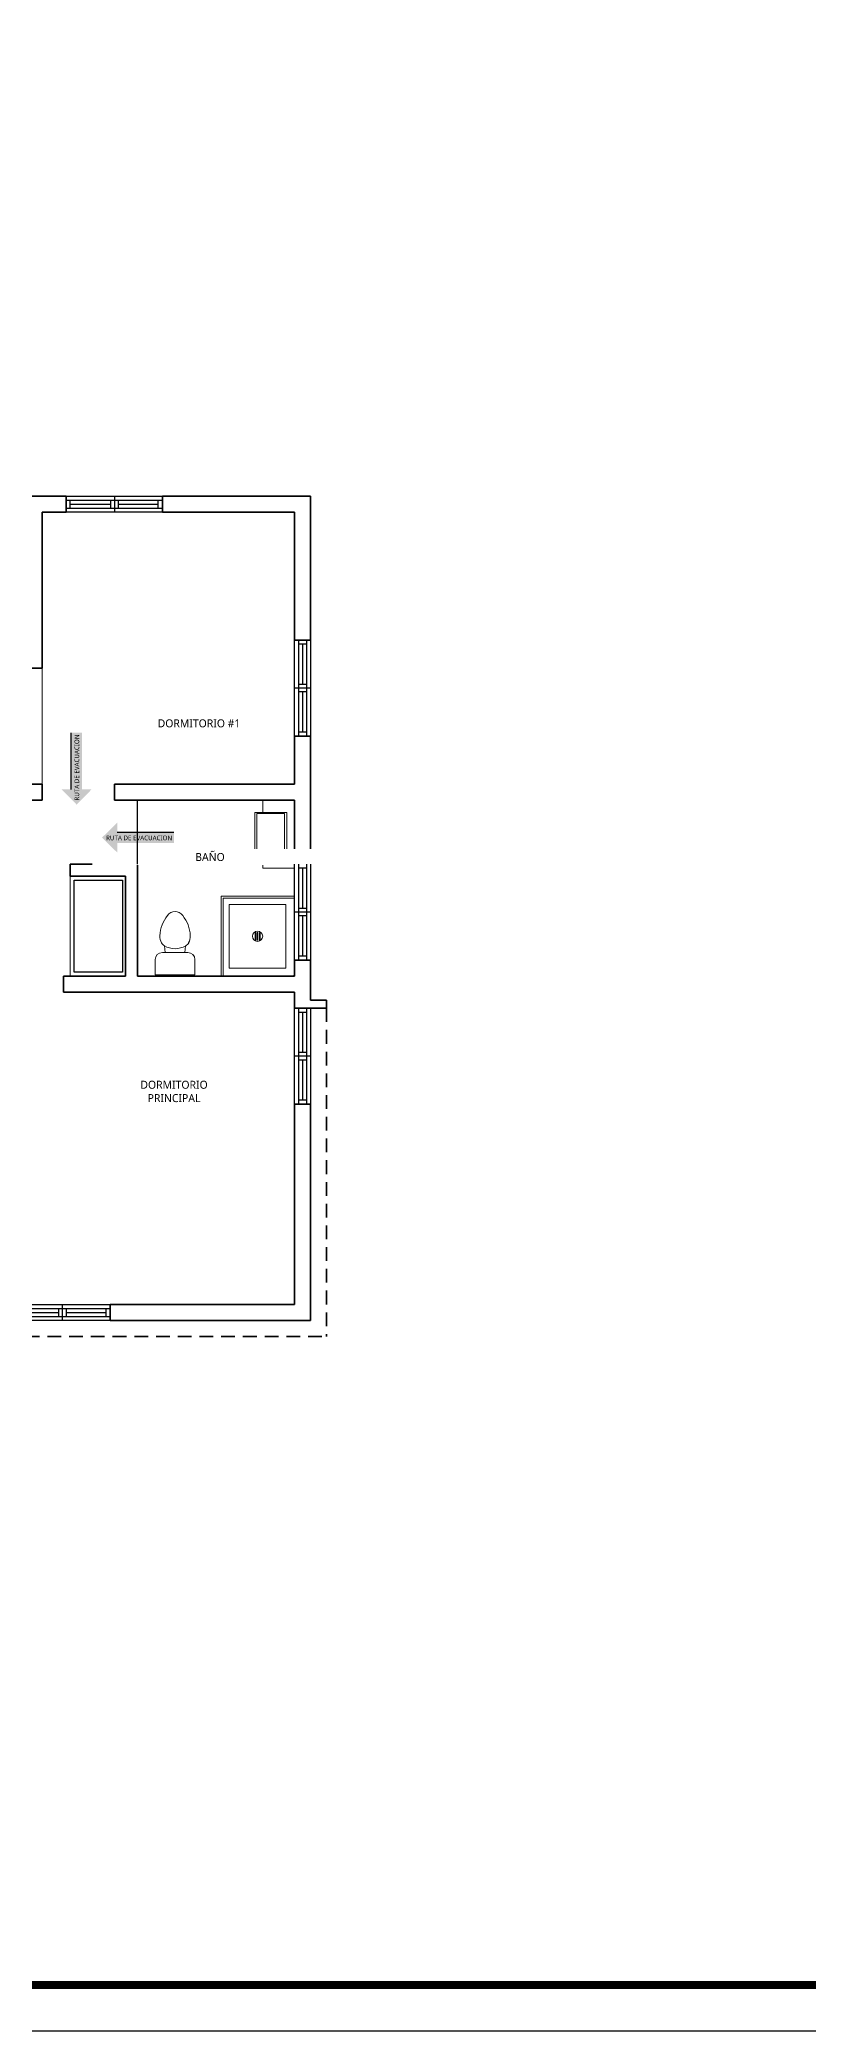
# Model space of a CAD drawing. Header units: feet. Extents: x 1019 to 2236, y -546 to 122.
# Drawn here: x 1099.1 to 1108.7, y -481.55 to -456.67 of the extents above; entities that cross this region are included whole.
import ezdxf

# ---------------------------------------------------------------- set-up
doc = ezdxf.new("R2010")
doc.units = ezdxf.units.FT
doc.header["$LTSCALE"] = 0.05
doc.header["$MEASUREMENT"] = 0
doc.linetypes.add('HIDDEN', pattern=[9.525, 6.35, -3.175])
for name, color, linetype, lineweight in [('A-WALL', 7, 'Continuous', 25), ('closet', 8, 'Continuous', 5), ('I-FURN', 8, 'Continuous', 0), ('P-SANR-FIXT', 8, 'Continuous', 9)]:
    doc.layers.add(name, color=color, linetype=linetype, lineweight=lineweight)
for name, color, linetype in [('MARCO', 1, 'Continuous'), ('MB3', 8, 'Continuous'), ('PERT-VENT', 8, 'Continuous'), ('PISO', 8, 'Continuous'), ('SIMBOLOGIA', 6, 'Continuous'), ('Simbolos de evacuacion', 7, 'Continuous'), ('TXT', 2, 'Continuous')]:
    doc.layers.add(name, color=color, linetype=linetype)
doc.styles.add('ads', font='trebuc.ttf', dxfattribs={"height": 0.14})

# ---------------------------------------------------------------- blocks, each defined once
blk = doc.blocks.new('bath_sink_6127 - bath_sink_6127-542651-Nivel 1')
at = {"layer": 'I-FURN'}
for p, q in [((0.293, 0.244), (0.293, 0.4)), ((0.395, 0.244), (-0.005, 0.244)), ((-0.005, 0.244), (-0.005, -0.245)), ((0.025, -0.234), (0.025, 0.233)), ((0.025, 0.233), (0.369, 0.233)), ((0.369, 0.233), (0.369, -0.234)), ((0.395, -0.245), (0.395, 0.244)), ((-0.005, -0.245), (0.395, -0.245)), ((0.369, -0.234), (0.025, -0.234)), ((0.293, -0.448), (0.293, -0.245)), ((-0.1, -0.448), (0.293, -0.448))]:
    blk.add_line(p, q, dxfattribs=at)
blk = doc.blocks.new('Toilet_-_Tank_-_3D_4840 - 17_ High_ Seat Not Visible-536545-Nivel 1')
at = {"layer": 'P-SANR-FIXT'}
for p, q in [((0.248, 0.489), (-0.248, 0.489)), ((-0.248, 0.489), (-0.248, 0.298)), ((0.248, 0.298), (0.248, 0.489)), ((-0.159, 0.21), (-0.123, 0.21)), ((-0.123, 0.21), (-0.132, 0.127)), ((-0.123, 0.21), (0.123, 0.21)), ((0.132, 0.127), (0.123, 0.21)), ((0.123, 0.21), (0.159, 0.21))]:
    blk.add_line(p, q, dxfattribs=at)
for centre, radius, start, end in [((-0.159, 0.298), 0.0889, 180, 270), ((0.159, 0.298), 0.0889, 270, 360), ((-0.023, 0.008), 0.167, 151.0596, 182.709), ((-0.083, 0.041), 0.0995, 119.8981, 151.0596), ((0, -0.104), 0.266, 90.1019, 119.8981), ((0, -0.104), 0.266, 60.1019, 89.8981), ((0.083, 0.041), 0.0995, 28.9404, 60.1019), ((0.023, 0.008), 0.167, 357.291, 28.9404), ((0.25, 0.021), 0.441, 182.709, 218.5058), ((-0.25, 0.021), 0.441, 321.4942, 357.291), ((0.011, -0.169), 0.136, 218.5058, 265.219), ((-0.011, -0.169), 0.136, 274.781, 321.4942)]:
    blk.add_arc(centre, radius, start, end, dxfattribs=at)
blk = doc.blocks.new('Shower_Stall_9385 - 1-684532-Nivel 1')
at = {"layer": 'P-SANR-FIXT'}
for p, q in [((-0.576, 0.533), (0.424, 0.533)), ((-0.576, -0.381), (-0.576, 0.533)), ((0.424, 0.508), (-0.551, 0.508)), ((-0.551, -0.381), (-0.551, 0.508)), ((-0.475, -0.279), (-0.475, 0.432)), ((-0.475, 0.432), (0.322, 0.432)), ((0.322, 0.432), (0.322, -0.279)), ((-0.121, 0.108), (-0.032, 0.108)), ((-0.032, 0.099), (-0.121, 0.099)), ((-0.121, 0.081), (-0.032, 0.081)), ((-0.032, 0.072), (-0.121, 0.072)), ((-0.121, 0.053), (-0.032, 0.053)), ((-0.032, 0.044), (-0.121, 0.044)), ((-0.576, -0.381), (-0.551, -0.381)), ((-0.551, -0.381), (0.398, -0.381)), ((0.322, -0.279), (-0.475, -0.279))]:
    blk.add_line(p, q, dxfattribs=at)
for centre, radius, start, end in [((-0.076, 0.076), 0.0635, 360, 180), ((-0.076, 0.076), 0.0635, 0, 180), ((-0.076, 0.076), 0.0635, 180, 360), ((-0.076, 0.076), 0.0635, 180, 360), ((-0.121, 0.103), 0.00444, 90, 270), ((-0.121, 0.076), 0.00444, 90, 270), ((-0.121, 0.049), 0.00444, 90, 270), ((-0.032, 0.103), 0.00444, 270, 90), ((-0.032, 0.076), 0.00444, 270, 90), ((-0.032, 0.049), 0.00444, 270, 90), ((0.398, -0.356), 0.0254, 270, 360)]:
    blk.add_arc(centre, radius, start, end, dxfattribs=at)
blk = doc.blocks.new('A$C18ED6237')
at = {"layer": 'PERT-VENT', "extrusion": (-2.36783e-12, 8.94772e-16, -1)}
for p, q in [((1.2, 0.2), (0, 0.2)), ((1.2, 0.15), (0, 0.15)), ((1.2, 0.05), (0, 0.05)), ((0.054, 0.05), (0.054, 0.15)), ((0.553, 0.1), (0.054, 0.1)), ((0.553, 0.15), (0.553, 0.05)), ((0.6, 0.2), (0.6, 0)), ((0.647, 0.15), (0.647, 0.05)), ((1.153, 0.1), (0.647, 0.1)), ((0, 0), (1.2, 0))]:
    blk.add_line(p, q, dxfattribs=at)
at = {"layer": 'PERT-VENT'}
blk.add_line((1.153, 0.05), (1.153, 0.15), dxfattribs=at)

msp = doc.modelspace()

# ---------------------------------------------------------------- linework, layer by layer
at = {"layer": 'A-WALL', "lineweight": 35, "extrusion": (-2.36659e-12, 8.94772e-16, -1)}
for p, q in [((1097.586, -462.372), (1099.433, -462.372)), ((1099.433, -462.372), (1099.433, -462.572)), ((1100.633, -462.372), (1102.483, -462.372)), ((1100.633, -462.572), (1100.633, -462.372)), ((1102.483, -462.372), (1102.483, -464.172)), ((1099.433, -462.572), (1099.133, -462.572)), ((1099.133, -462.572), (1099.133, -464.522)), ((1102.283, -462.572), (1100.633, -462.572)), ((1102.283, -464.172), (1102.283, -462.572)), ((1102.283, -464.172), (1102.483, -464.172)), ((1098.483, -464.522), (1099.133, -464.522)), ((1102.283, -465.372), (1102.483, -465.372)), ((1102.283, -465.972), (1102.283, -465.372)), ((1102.483, -465.372), (1102.283, -465.372)), ((1102.283, -465.372), (1102.483, -465.372)), ((1102.483, -465.372), (1102.483, -466.972)), ((1099.133, -465.972), (1098.483, -465.972)), ((1099.133, -465.972), (1099.133, -466.172)), ((1100.033, -465.972), (1102.283, -465.972)), ((1100.033, -466.172), (1100.033, -465.972)), ((1099.133, -466.172), (1098.283, -466.172)), ((1102.283, -466.172), (1100.033, -466.172)), ((1102.283, -466.972), (1102.283, -466.172)), ((1099.483, -466.972), (1100.323, -466.972)), ((1100.323, -466.972), (1100.323, -468.373)), ((1102.483, -466.972), (1102.283, -466.972)), ((1102.483, -466.972), (1102.283, -466.972)), ((1099.483, -467.122), (1100.173, -467.122)), ((1100.173, -468.373), (1100.173, -467.122)), ((1100.173, -468.372), (1100.173, -468.072)), ((1102.283, -468.172), (1102.483, -468.172)), ((1102.284, -468.373), (1102.284, -468.175)), ((1102.483, -468.672), (1102.483, -468.172)), ((1099.399, -468.573), (1099.399, -468.373)), ((1099.399, -468.373), (1100.173, -468.373)), ((1100.323, -468.373), (1102.284, -468.373)), ((1102.283, -468.573), (1099.399, -468.573)), ((1102.283, -472.472), (1102.283, -469.972)), ((1102.483, -469.972), (1102.483, -472.672)), ((1099.983, -472.672), (1099.983, -472.472)), ((1099.983, -472.472), (1102.283, -472.472)), ((1102.483, -472.672), (1099.983, -472.672))]:
    msp.add_line(p, q, dxfattribs=at)
at = {"layer": 'A-WALL', "lineweight": 35}
for p, q in [((1099.483, -467.122), (1099.483, -466.972)), ((1102.283, -468.772), (1102.283, -468.573)), ((1102.683, -468.772), (1102.283, -468.772)), ((1102.683, -468.672), (1102.483, -468.672)), ((1102.483, -469.972), (1102.283, -469.972))]:
    msp.add_line(p, q, dxfattribs=at)
at = {"layer": 'A-WALL', "lineweight": 35, "extrusion": (2.36783e-12, 8.94772e-16, -1)}
msp.add_line((1102.683, -468.772), (1102.683, -468.672), dxfattribs=at)
at = {"layer": 'closet', "extrusion": (-2.36659e-12, 8.94772e-16, -1)}
msp.add_line((1099.133, -465.972), (1099.133, -464.522), dxfattribs=at)
at = {"layer": 'closet', "extrusion": (2.36783e-12, 8.94772e-16, -1)}
msp.add_line((1099.133, -465.972), (1099.133, -464.522), dxfattribs=at)
at = {"layer": 'closet'}
msp.add_line((1099.483, -467.122), (1099.483, -468.373), dxfattribs=at)
msp.add_line((1099.483, -467.122), (1099.483, -468.373), dxfattribs=at)
at = {"layer": 'MARCO'}
msp.add_lwpolyline([(1054.272, -425.551), (1140.276, -425.551), (1140.276, -481.554), (1054.272, -481.554)], close=True, dxfattribs=at)
at = {"layer": 'MARCO', "const_width": 0.1}
msp.add_lwpolyline([(1130.712, -426.13), (1054.851, -426.13), (1054.851, -480.975), (1130.712, -480.975)], close=True, dxfattribs=at)
at = {"layer": 'MB3', "linetype": 'HIDDEN', "lineweight": 35, "ltscale": 0.54}
for p in [(1102.683, -468.772), (1098.383, -472.872)]:
    msp.add_line(p, (1102.683, -472.872), dxfattribs=at)
at = {"layer": 'PISO'}
msp.add_lwpolyline([(1100.133, -468.322), (1099.533, -468.322), (1099.533, -467.172), (1100.133, -467.172)], close=True, dxfattribs=at)
at = {"layer": 'SIMBOLOGIA', "color": 94, "linetype": 'Continuous'}
for p, q in [((1099.494, -466.038), (1099.494, -465.33)), ((1100.069, -466.572), (1100.777, -466.572))]:
    msp.add_line(p, q, dxfattribs=at)

# ---------------------------------------------------------------- block references
at = {"xscale": -1}
for p in [(1100.633, -462.572), (1099.983, -472.672)]:
    msp.add_blockref('A$C18ED6237', p, dxfattribs=at)
at = {"layer": 'I-FURN', "extrusion": (-2.36659e-12, 8.94772e-16, -1)}
msp.add_blockref('bath_sink_6127 - bath_sink_6127-542651-Nivel 1', (-1102.183, -466.572, 0), dxfattribs=at)
at = {"layer": 'P-SANR-FIXT', "extrusion": (-2.36659e-12, 8.94772e-16, -1)}
for name, p, rotation in [('Shower_Stall_9385 - 1-684532-Nivel 1', (-1101.899, -467.949, 0), 269.9999999999968), ('Toilet_-_Tank_-_3D_4840 - 17_ High_ Seat Not Visible-536545-Nivel 1', (-1100.792, -467.866, 0), 180)]:
    msp.add_blockref(name, p, dxfattribs=dict(at, rotation=rotation))

# ---------------------------------------------------------------- next in the draw order: texts
at = {"layer": 'TXT', "char_height": 0.1, "width": 2.838, "attachment_point": 2, "style": 'ads', "bg_fill": 2}
for s, insert in [('DORMITORIO #1', (1101.091, -465.162)), ('BAÑO', (1101.228, -466.832)), ('DORMITORIO \\PPRINCIPAL', (1100.779, -469.678)), ('BAÑO', (1097.667, -470.985))]:
    msp.add_mtext(s, dxfattribs=dict(at, insert=insert))

# ---------------------------------------------------------------- next in the draw order: hatches: boundary and pattern name
at = {"layer": 'Simbolos de evacuacion'}
h = msp.add_hatch(color=94, dxfattribs=at)
h.paths.add_polyline_path([(1099.629, -466.038), (1099.748, -466.038), (1099.562, -466.228), (1099.375, -466.038), (1099.494, -466.038), (1099.494, -465.33), (1099.629, -465.33)])
h.paths.add_polyline_path([(1099.521, -465.337), (1099.521, -466.147), (1099.61, -466.147), (1099.61, -465.337)], flags=24)
h = msp.add_hatch(color=94, dxfattribs=at)
h.paths.add_polyline_path([(1100.069, -466.707), (1100.069, -466.826), (1099.879, -466.64), (1100.069, -466.453), (1100.069, -466.572), (1100.777, -466.572), (1100.777, -466.707)])
h.paths.add_polyline_path([(1100.77, -466.599), (1099.96, -466.599), (1099.96, -466.688), (1100.77, -466.688)], flags=24)

# ---------------------------------------------------------------- next in the draw order: linework, layer by layer
at = {"layer": 'PISO'}
msp.add_line((1100.323, -466.972), (1100.323, -466.172), dxfattribs=at)

# ---------------------------------------------------------------- next in the draw order: block references
at = {"xscale": -1, "rotation": 270}
for p in [(1102.283, -465.372), (1102.283, -468.172), (1102.283, -469.972)]:
    msp.add_blockref('A$C18ED6237', p, dxfattribs=at)

# ---------------------------------------------------------------- next in the draw order: texts
at = {"layer": 'TXT', "char_height": 0.05815, "width": 15.6118, "attachment_point": 6, "style": 'ads'}
for insert, rotation in [((1099.565, -465.352, 0.702), 90.0049), ((1100.755, -466.644, 0.702), 0.0049)]:
    msp.add_mtext('RUTA DE EVACUACION', dxfattribs=dict(at, insert=insert, rotation=rotation))

doc.saveas('drawing.dxf')
